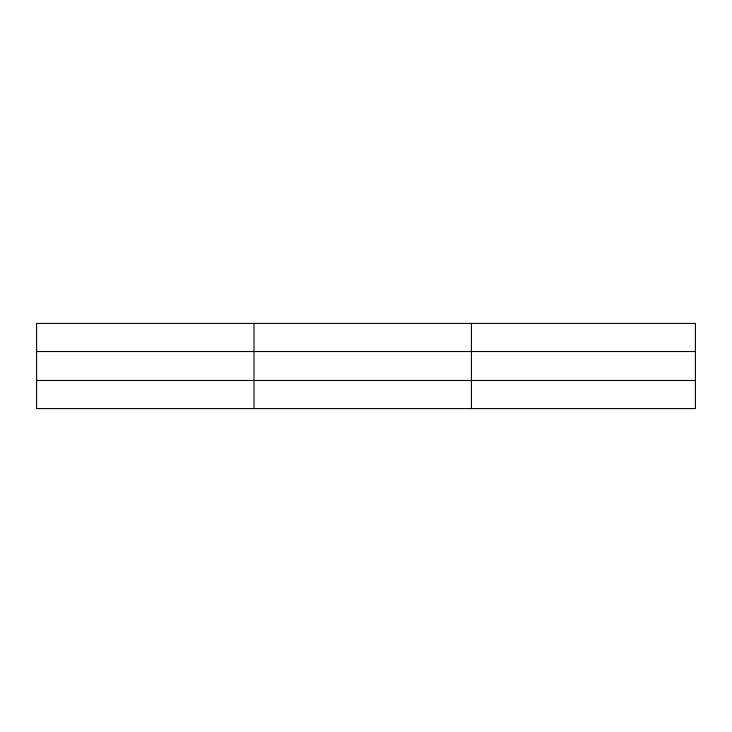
<?xml version="1.0" encoding="UTF-8"?>
<svg xmlns="http://www.w3.org/2000/svg" width="732" height="732" viewBox="0 0 732 732"><rect width="100%" height="100%" fill="white"/><g stroke="black" fill="none" stroke-linecap="round" stroke-linejoin="round"><path stroke-width="1.1" d="M254.004 408.584L254.004 323.416M471.408 408.584L471.408 323.416M695.4 351.525L695.4 323.416L36.6 323.416L36.6 408.584L695.4 408.584L695.4 351.525L36.6 351.525M36.6 380.475L695.4 380.475"/></g></svg>
